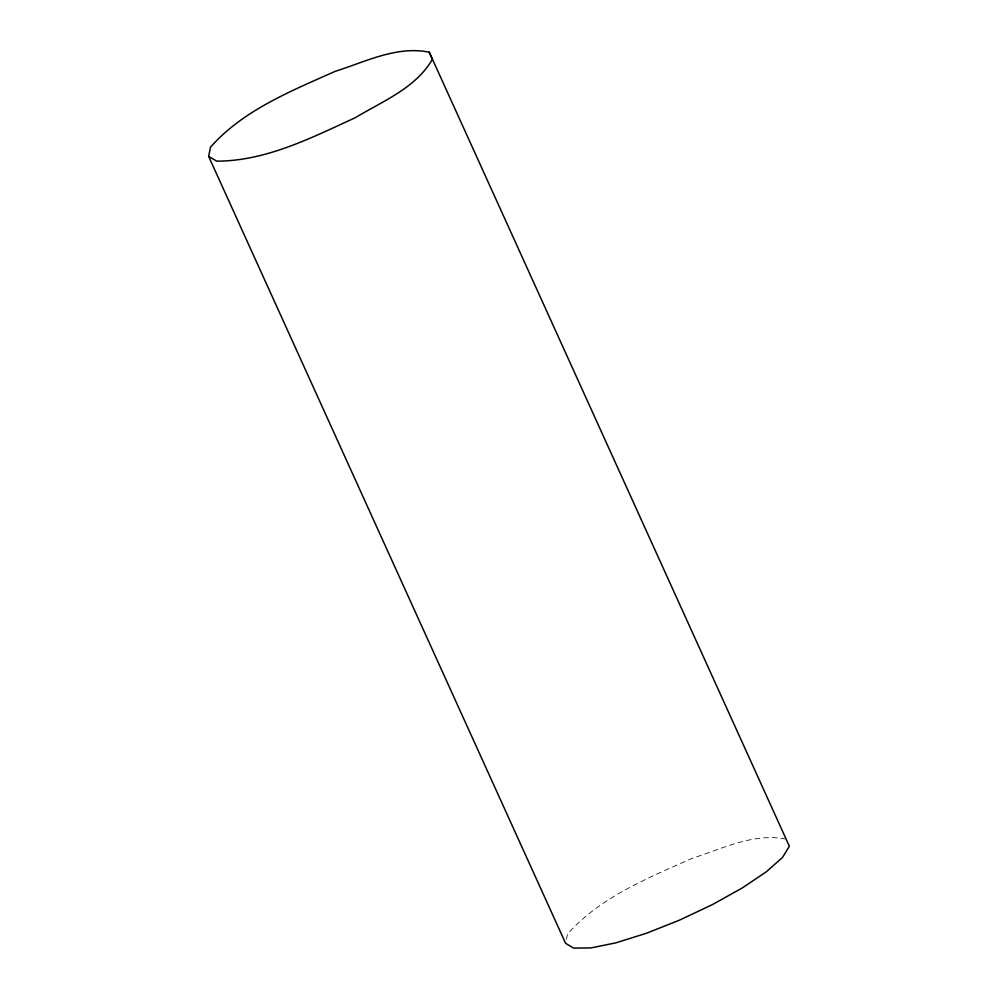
<?xml version="1.0" encoding="UTF-8"?>
<svg xmlns="http://www.w3.org/2000/svg" width="998" height="998" viewBox="0 0 998 998"><rect width="100%" height="100%" fill="white"/><g stroke="black" fill="none" stroke-linecap="round" stroke-linejoin="round"><path stroke-width="0.75" stroke-dasharray="4.99 3.74" d="M566.44 939.392L567.513 934.103C600.172 897.077 647.964 878.09 692.063 858.342C721.766 848.986 753.003 832.918 784.84 838.919"/><path stroke-width="1.5" d="M208.644 156.387L210.541 147.143C243.2 110.117 290.979 91.13 335.079 71.382C365.218 61.888 396.992 45.484 429.277 52.22L789.356 846.254L782.507 857.457L766.314 871.803L742.2 888.008L712.335 904.637L679.364 920.206L646.205 933.342L615.816 942.861L590.891 947.938L573.65 948.1L565.616 943.347L208.644 156.387L216.666 161.14C265.905 161.177 311.551 137.699 355.363 117.677C382.558 101.235 415.867 88.024 432.384 59.294L429.277 52.22"/></g></svg>
